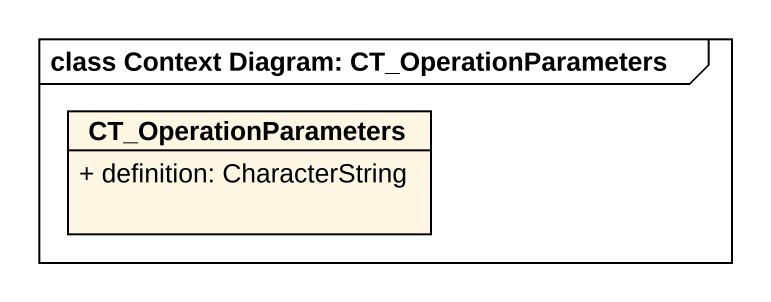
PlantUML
@startuml
mainframe class Context Diagram: CT_OperationParameters
hide circle
hide empty members
skinparam classAttributeIconSize 0
class CT_OperationParameters {
  + definition: CharacterString
}
@enduml
